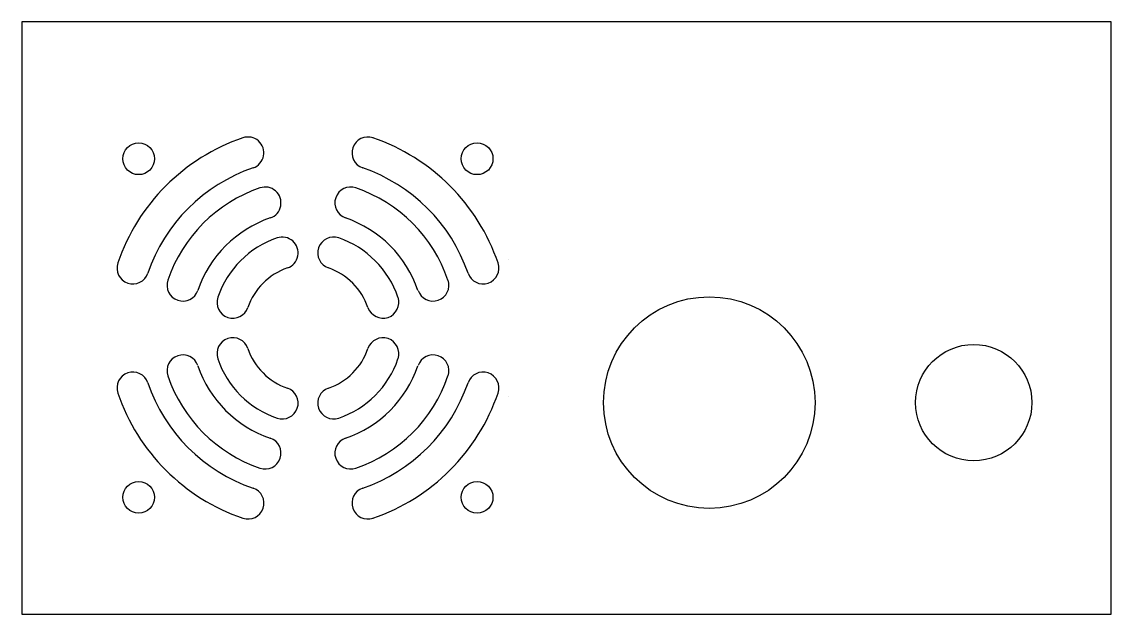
# Model space of a CAD drawing. Header units: millimetres. Extents: x 0 to 103, y 0 to 56.
import ezdxf

# ---------------------------------------------------------------- set-up
doc = ezdxf.new("R2010")
doc.units = ezdxf.units.MM

msp = doc.modelspace()

# ---------------------------------------------------------------- linework, layer by layer
for p, q in [((46.05, 33.55), (46.05, 33.55)), ((46.05, 20.55), (46.05, 20.55))]:
    msp.add_line(p, q)
msp.add_lwpolyline([(0, 0), (103, 0), (103, 56), (0, 56)], close=True)
for centre, radius in [((11.05, 43.05), 1.5), ((43.05, 43.05), 1.5), ((65, 20), 10), ((90, 20), 5.5), ((11.05, 11.05), 1.5), ((43.05, 11.05), 1.5)]:
    msp.add_circle(centre, radius)
for centre, radius, start, end in [((27.05, 27.05), 19, 108.8861, 161.1139), ((21.39, 43.61), 1.5, 288.8861, 108.8861), ((32.72, 43.61), 1.5, 71.1139, 251.1139), ((27.05, 27.05), 19, 18.8861, 71.1139), ((27.05, 27.05), 16, 108.8861, 161.1139), ((27.05, 27.05), 16, 18.8861, 71.1139), ((27.05, 27.05), 14, 108.8861, 161.1139), ((23.01, 38.88), 1.5, 288.8861, 108.8861), ((31.1, 38.88), 1.5, 71.1139, 251.1139), ((27.05, 27.05), 14, 18.8861, 71.1139), ((27.05, 27.05), 11, 108.8861, 161.1139), ((27.05, 27.05), 11, 18.8861, 71.1139), ((27.05, 27.05), 9, 108.8861, 161.1139), ((24.63, 34.15), 1.5, 288.8861, 108.8861), ((29.48, 34.15), 1.5, 71.1139, 251.1139), ((27.05, 27.05), 9, 18.8861, 71.1139), ((10.5, 32.72), 1.5, 161.1139, 341.1139), ((43.61, 32.72), 1.5, 198.8861, 18.8861), ((27.05, 27.05), 6, 108.8861, 161.1139), ((27.05, 27.05), 6, 18.8861, 71.1139), ((15.23, 31.1), 1.5, 161.1139, 341.1139), ((38.88, 31.1), 1.5, 198.8861, 18.8861), ((19.96, 29.48), 1.5, 161.1139, 341.1139), ((34.15, 29.48), 1.5, 198.8861, 18.8861), ((19.96, 24.63), 1.5, 18.8861, 198.8861), ((34.15, 24.63), 1.5, 341.1139, 161.1139), ((27.05, 27.05), 6, 198.8861, 251.1139), ((27.05, 27.05), 6, 288.8861, 341.1139), ((15.23, 23.01), 1.5, 18.8861, 198.8861), ((27.05, 27.05), 9, 198.8861, 251.1139), ((27.05, 27.05), 9, 288.8861, 341.1139), ((38.88, 23.01), 1.5, 341.1139, 161.1139), ((10.5, 21.39), 1.5, 18.8861, 198.8861), ((27.05, 27.05), 11, 198.8861, 251.1139), ((27.05, 27.05), 11, 288.8861, 341.1139), ((43.61, 21.39), 1.5, 341.1139, 161.1139), ((27.05, 27.05), 16, 198.8861, 251.1139), ((27.05, 27.05), 14, 198.8861, 251.1139), ((27.05, 27.05), 14, 288.8861, 341.1139), ((27.05, 27.05), 16, 288.8861, 341.1139), ((27.05, 27.05), 19, 198.8861, 251.1139), ((24.63, 19.96), 1.5, 251.1139, 71.1139), ((29.48, 19.96), 1.5, 108.8861, 288.8861), ((27.05, 27.05), 19, 288.8861, 341.1139), ((23.01, 15.23), 1.5, 251.1139, 71.1139), ((31.1, 15.23), 1.5, 108.8861, 288.8861), ((21.39, 10.5), 1.5, 251.1139, 71.1139), ((32.72, 10.5), 1.5, 108.8861, 288.8861)]:
    msp.add_arc(centre, radius, start, end)

doc.saveas('drawing.dxf')
